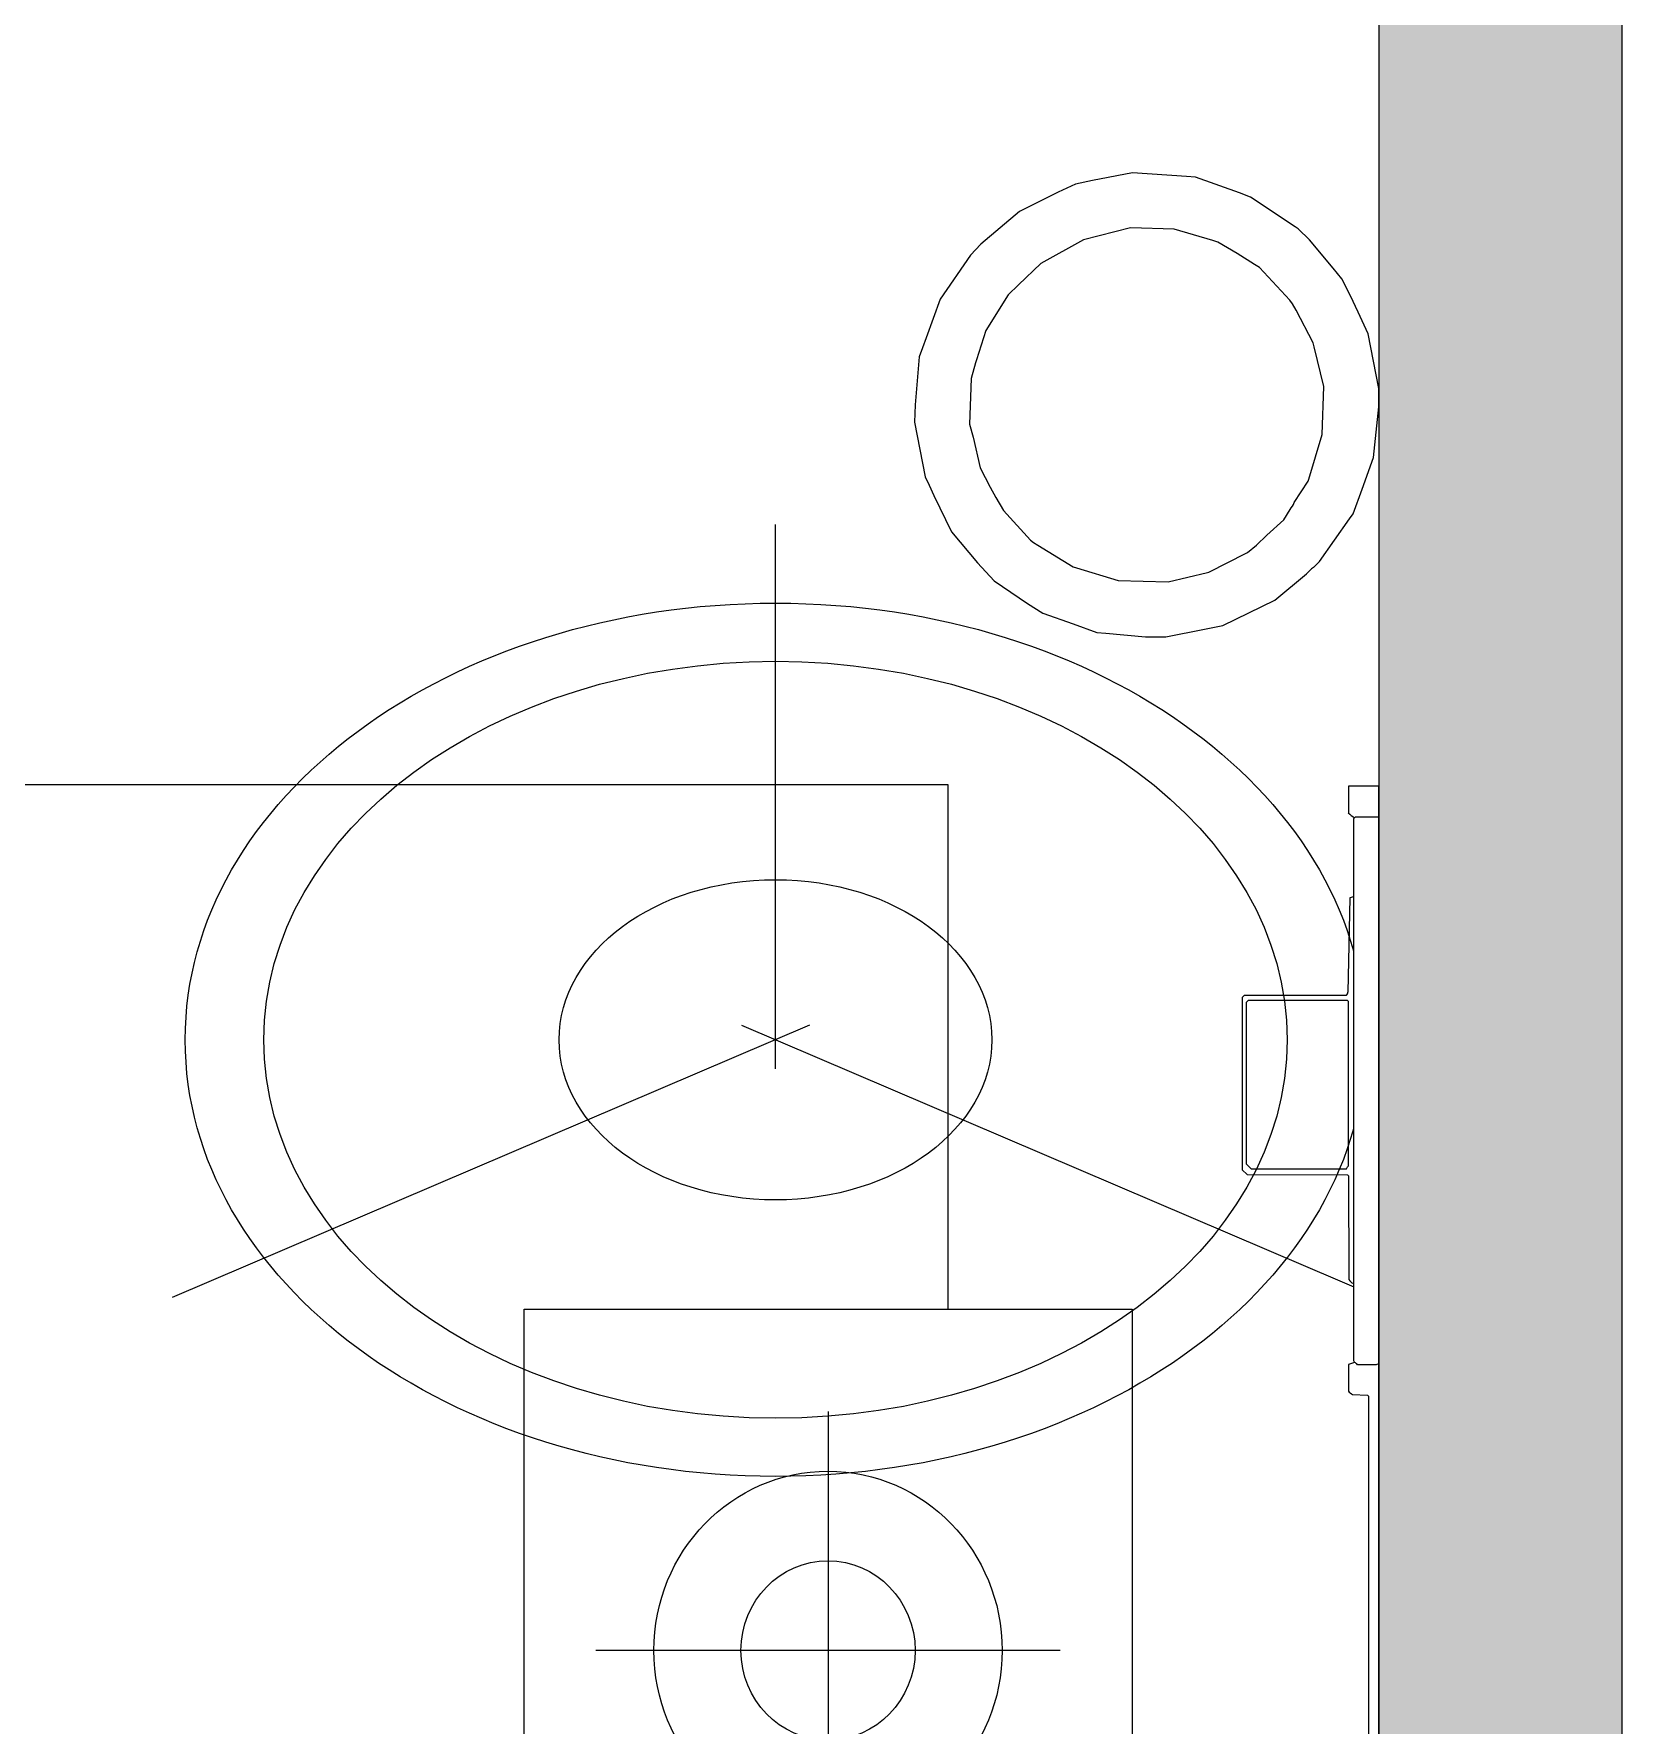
# Model space of a CAD drawing. Header units: millimetres. Extents: x 0 to 37570, y -10972 to 32224.
# Drawn here: x 13898 to 15463, y 25208 to 26875 of the extents above; entities that cross this region are included whole.
import ezdxf

# ---------------------------------------------------------------- set-up
doc = ezdxf.new("R2010")
doc.units = ezdxf.units.MM
doc.header["$LTSCALE"] = 10
doc.header["$MEASUREMENT"] = 0
doc.linetypes.add('ACAD_ISO07W100', pattern=[3, 0, -3])
for name, color, linetype in [('A1-建筑结构墙体', 255, 'BYLAYER'), ('A16-建筑墙体填充', 250, 'BYLAYER'), ('E7-图例造型线', 30, 'BYLAYER')]:
    doc.layers.add(name, color=color, linetype=linetype)

# ---------------------------------------------------------------- blocks, each defined once
blk = doc.blocks.new('组合沙发2710342')
at = {"linetype": 'ACAD_ISO07W100'}
blk.add_wipeout([(-1958.3, -1649.5), (-1958.3, 1259.8), (-1497.2, 1259.8), (-1497.2, 1426.4), (-1197.2, 1426.4), (-897.2, 1426.4), (-741.7, 1449.5), (-741.7, 1624.5), (-716.7, 1649.5), (822.6, 1649.5), (1933.3, 1649.5), (1958.3, 1624.5), (1958.3, 759.5), (1958.3, 418.7), (1958.3, 174.5), (1933.3, 149.5), (1758.3, 149.5), (1758.3, -1649.5)], dxfattribs=at).dxf.layer = 'E7-图例造型线'
at = {"layer": 'E7-图例造型线'}
for points in [[(-1497.2, 876.4), (-1497.2, 1426.4)], [(-1497.2, 1426.4), (-897.2, 1426.4)], [(-1197.2, 1361.4), (-1197.2, 941.4)], [(-1958.3, -1649.5), (-1958.3, 1259.8)], [(-1958.3, 1259.8), (-1497.2, 1259.8)], [(-1407.2, 1151.4), (-987.2, 1151.4)], [(-897.2, 876.4), (-1497.2, 876.4)]]:
    blk.add_lwpolyline(points, dxfattribs=at)
for radius in [157.5, 78.8]:
    blk.add_circle((-1197.2, 1151.4), radius, dxfattribs=at)
blk = doc.blocks.new('空调2710353')
at = {"layer": 'E7-图例造型线'}
for points in [[(-74.9, 216.8), (-126, 192)], [(-56.9, 220.6), (-74.9, 216.8)], [(-19, 228), (-56.9, 220.6)], [(1, 228), (-19, 228)], [(40, 224.4), (1, 228)], [(49, 223.6), (40, 224.4)], [(72.1, 215.3), (49, 223.6)], [(101.9, 204.7), (72.1, 215.3)], [(117.2, 195.2), (101.9, 204.7)], [(-126, 192), (-157, 166)], [(150, 173), (117.2, 195.2)], [(-21, 174), (-59.9, 164.6)], [(28, 172.5), (-21, 174)], [(69.1, 160.3), (28, 172.5)], [(166.2, 155.2), (150, 173)], [(-170, 154), (-199.2, 112.1)], [(-164, 160), (-170, 154)], [(-61.1, 164.4), (-97.9, 145.8)], [(-59.9, 164.6), (-61.1, 164.4)], [(72.1, 159.3), (69.1, 160.3)], [(106.9, 137.8), (72.1, 159.3)], [(191.8, 124.8), (166.2, 155.2)], [(-108, 138), (-118.1, 128.2)], [(-99, 145), (-108, 138)], [(-97.9, 145.8), (-99, 145)], [(111.2, 135.2), (106.9, 137.8)], [(114, 133), (111.2, 135.2)], [(140.8, 103.8), (114, 133)], [(-118.1, 128.2), (-134.8, 112.9)], [(209.2, 89.1), (191.8, 124.8)], [(-203, 107), (-211.8, 82.9)], [(-199.2, 112.1), (-203, 107)], [(-134.8, 112.9), (-141, 103)], [(148.2, 91.1), (140.8, 103.8)], [(-145, 96), (-158.7, 74.9)], [(153.8, 80.8), (148.2, 91.1)], [(213.8, 78.9), (209.2, 89.1)], [(-211.8, 82.9), (-222.8, 51.9)], [(-159.3, 73.1), (-172.5, 29)], [(-158.7, 74.9), (-159.3, 73.1)], [(163.6, 61.9), (153.8, 80.8)], [(217.6, 70.9), (213.8, 78.9)], [(228, 17), (217.6, 70.9)], [(-222.8, 51.9), (-228, 2)], [(170.6, 31.9), (163.6, 61.9)], [(-172.5, 29), (-174, -18)], [(174, 19), (170.6, 31.9)], [(172.5, -26), (174, 19)], [(227.5, 0), (228, 17)], [(-228, 2), (-228, -16)], [(-228, -16), (-217.6, -69.9)], [(223.6, -47), (227.5, 0)], [(-174, -18), (-164.6, -56.9)], [(168.3, -41.1), (172.5, -26)], [(158, -73), (167.3, -44.1)], [(167.3, -44.1), (168.3, -41.1)], [(220.3, -56.1), (223.6, -47)], [(-164.6, -56.9), (-163.6, -60.9)], [(-163.6, -60.9), (-146.8, -92.9)], [(202.8, -103.9), (216.7, -65.9)], [(216.7, -65.9), (220.3, -56.1)], [(-217.6, -69.9), (-207.8, -90.9)], [(136, -108), (158, -73)], [(-207.8, -90.9), (-200.2, -107.1)], [(-146.8, -92.9), (-143.2, -99.2)], [(-143.2, -99.2), (-140.8, -102.8)], [(-200.2, -107.1), (-191.8, -123.8)], [(-140.8, -102.8), (-111, -135)], [(126, -118), (136, -108)], [(173.2, -147.1), (202.8, -103.9)], [(-191.8, -123.8), (-183.2, -134.2)], [(104, -139), (126, -118)], [(-183.2, -134.2), (-160, -162)], [(-111, -135), (-105.9, -137.8)], [(-105.9, -137.8), (-88.8, -148.8)], [(-88.8, -148.8), (-69.9, -159.7)], [(62.1, -162.2), (104, -139)], [(163, -158), (173.2, -147.1)], [(-160, -162), (-149, -173)], [(-69.9, -159.7), (-65.1, -161.3)], [(-65.1, -161.3), (-27, -172.5)], [(16, -174), (62.1, -162.2)], [(125, -190), (163, -158)], [(-149, -173), (-145.8, -174.8)], [(-145.8, -174.8), (-102.1, -204.2)], [(-27, -172.5), (16, -174)], [(86.9, -208.8), (125, -190)], [(-102.1, -204.2), (-91.1, -208.3)], [(-91.1, -208.3), (-48, -223.6)], [(69.9, -216.8), (86.9, -208.8)], [(-48, -223.6), (-39, -224.4)], [(-39, -224.4), (14, -228)], [(14, -228), (53.1, -220.4)], [(53.1, -220.4), (69.9, -216.8)]]:
    blk.add_lwpolyline(points, dxfattribs=at)
for centre, radius, start, end in [((-183.7, 190), 35.9, -56.7823, -42.0151), ((-119.5, 86.1), 27.3, 141.7786, 158.7317)]:
    blk.add_arc(centre, radius, start, end, dxfattribs=at)
blk = doc.blocks.new('落地灯2710355')
at = {"layer": 'E7-图例造型线'}
for points in [[(9.94, -10.1), (119.03, 178.84)], [(9.94, 10.11), (119.03, -178.84)], [(27.44, 0.01), (-190.75, 0.01)]]:
    blk.add_lwpolyline(points, dxfattribs=at)
for radius in [175, 151.67, 64.17]:
    blk.add_circle((15.75, 0.01), radius, dxfattribs=at)
blk = doc.blocks.new('背景墙2710374')
at = {"layer": 'E7-图例造型线'}
for points in [[(-1989, -65.5), (-1987, -67.5)], [(-1984, -61.5), (-1982, -63.5)], [(-1982, -63.5), (-1823, -63.5)], [(-1823, -63.5), (-1818, -58.5)], [(-1817, -67.5), (-1812.5, -62.5)], [(-1987, -67.5), (-1817, -67.5)]]:
    blk.add_lwpolyline(points, dxfattribs=at)
at = {"linetype": 'ACAD_ISO07W100'}
blk.add_wipeout([(-2195, 67.5), (-2163, 67.5), (-1629, 67.5), (-1594, 67.5), (-764, 67.5), (-760, 67.5), (-759, 67.5), (9, 67.5), (11, 67.5), (122, 67.5), (123, 67.5), (891, 67.5), (893, 67.5), (897, 67.5), (1592, 67.5), (1627, 67.5), (2161, 67.5), (2194, 67.5), (2161, 42.5), (1627, 42.5), (1592, 57.5), (897, 57.5), (891, 18.5), (123, 18.5), (9, 18.5), (-759, 18.5), (-764, 57.5), (-1594, 57.5), (-1629, 42.5), (-2163, 42.5)], dxfattribs=at).dxf.layer = 'E7-图例造型线'
at = {"layer": 'E7-图例造型线'}
for points in [[(2194, 67.5), (-2195, 67.5)], [(-2195, 67.5), (-2195, 37.5)], [(-2165, 44.5), (-2165, 67.5)], [(-1625, 65.5), (-1626, 67.5)], [(-1625, 46.5), (-1625, 65.5)], [(-1595.5, 41.5), (-1595, 56.5)], [(-1595, 56.5), (-1594, 57.5)], [(-1594, 57.5), (-764, 57.5)], [(-2195, 37.5), (-2169, 37.5)], [(-2164, 43.5), (-2165, 44.5)], [(-2164, 43.5), (-2163, 42.5)], [(-2163, 42.5), (-1629, 42.5)], [(-2086, 42.5), (-2085, 39)], [(-2085, 39), (-1992, 37)], [(-1989, 35.5), (-1989, -65.5)], [(-1983, 37.5), (-1984, 36.5)], [(-1984, 36.5), (-1984, -61.5)], [(-1821, 37.5), (-1983, 37.5)], [(-1819.9, 36.7), (-1821, 37.5)], [(-1818, 35.5), (-1819.9, 36.7)], [(-1818, -58.5), (-1818, 35.5)], [(-1812.5, -62.5), (-1812, 36.5)], [(-1812, 36.5), (-1811, 37.5)], [(-1811, 37.5), (-1709, 38)], [(-1629, 42.5), (-1627, 43.5)], [(-1627, 43.5), (-1625, 37.5)], [(-1625, 37.5), (-1599, 37.5)]]:
    blk.add_lwpolyline(points, dxfattribs=at)
for centre, radius, start, end in [((-2185.9, 56.6), 25.5, -48.6084, -31.0026), ((-1992.6, 32.1), 4.94, 43.4892, 83.2961), ((-1712.4, 45), 7.77, -64.4454, -18.8275), ((-1622.6, 42.8), 4.44, 122.3466, 170.2731), ((-1611.7, 52.2), 19.4, -49.1745, -33.317)]:
    blk.add_arc(centre, radius, start, end, dxfattribs=at)

msp = doc.modelspace()

# ---------------------------------------------------------------- hatches: boundary and pattern name
at = {"layer": 'A16-建筑墙体填充'}
msp.add_hatch(color=256, dxfattribs=at).paths.add_polyline_path([(15463.41113, 28818.39258), (15463.28809, 28818.44336), (15223.41113, 28578.56641), (15223.41113, 26187.42383), (15463.41113, 26187.42383)])

# ---------------------------------------------------------------- linework, layer by layer
at = {"layer": 'A1-建筑结构墙体'}
for points in [[(15463.41113, 26187.42383), (15463.41113, 26187.42383), (15463.41113, 26187.42383), (15463.41113, 26187.42383), (15463.41113, 28818.39258), (15463.28809, 28818.44336), (15463.28809, 28818.44336), (15463.41113, 28818.56836)], [(15223.41113, 28578.56836), (15223.41113, 28578.56641), (15223.41113, 28578.56641), (15223.41113, 26187.42383), (15223.41113, 26187.42383), (15223.41113, 26187.42383), (15223.41113, 26187.42383)], [(15343.41113, 21622.93945), (15463.41113, 21742.93945), (15463.41113, 21742.93945), (15463.41113, 26187.42383), (15463.41113, 26187.42383), (15463.41113, 26187.42383)]]:
    msp.add_lwpolyline(points, dxfattribs=at)

# ---------------------------------------------------------------- block references
at = {"layer": 'E7-图例造型线'}
for name, p, xscale, yscale, rotation in [('空调2710353', (14994.71484, 26508.95117), 1.003052592277526, 1.003052592277526, 180.000015258789), ('组合沙发2710342', (13426.02637, 23938.84375), 1.121334314346313, 1.089652657508849, 270)]:
    msp.add_blockref(name, p, dxfattribs=dict(at, xscale=xscale, yscale=yscale, rotation=rotation))

# ---------------------------------------------------------------- next in the draw order: block references
at = {"layer": 'E7-图例造型线', "xscale": 2.459336757659912, "yscale": 3.324594736099243, "rotation": 270}
msp.add_blockref('落地灯2710355', (14628.84082, 25921.86523), dxfattribs=at)

# ---------------------------------------------------------------- next in the draw order: block references
at = {"layer": 'E7-图例造型线', "yscale": 0.9963111281394958, "rotation": 270}
msp.add_blockref('背景墙2710374', (15156.16016, 23937.93945), dxfattribs=at)

# ---------------------------------------------------------------- next in the draw order: hatches: boundary and pattern name
at = {"layer": 'A16-建筑墙体填充'}
msp.add_hatch(color=256, dxfattribs=at).paths.add_polyline_path([(15463.41113, 21742.93945), (15463.41113, 26187.42383), (15223.41113, 26187.42383), (15223.41113, 21742.93945), (15343.41113, 21622.93945)])

# ---------------------------------------------------------------- next in the draw order: linework, layer by layer
at = {"layer": 'A1-建筑结构墙体'}
msp.add_lwpolyline([(15223.41113, 26187.42383), (15223.41113, 26187.42383), (15223.41113, 26187.42383), (15223.41113, 21742.93945), (15223.41113, 21742.93945), (15223.41113, 21742.93945), (15223.41113, 21742.93945)], dxfattribs=at)

doc.saveas('drawing.dxf')
